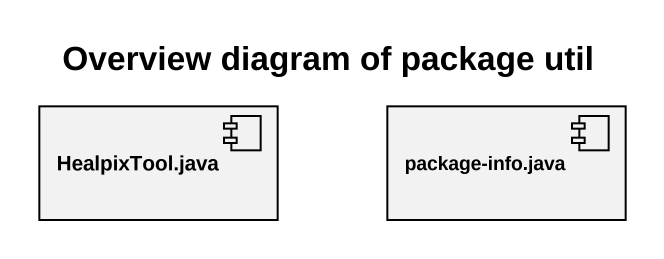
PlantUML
@startuml
title Overview diagram of package util
component "HealpixTool.java" as HealpixTool_java
component "package-info.java" as package_info_java
@enduml
